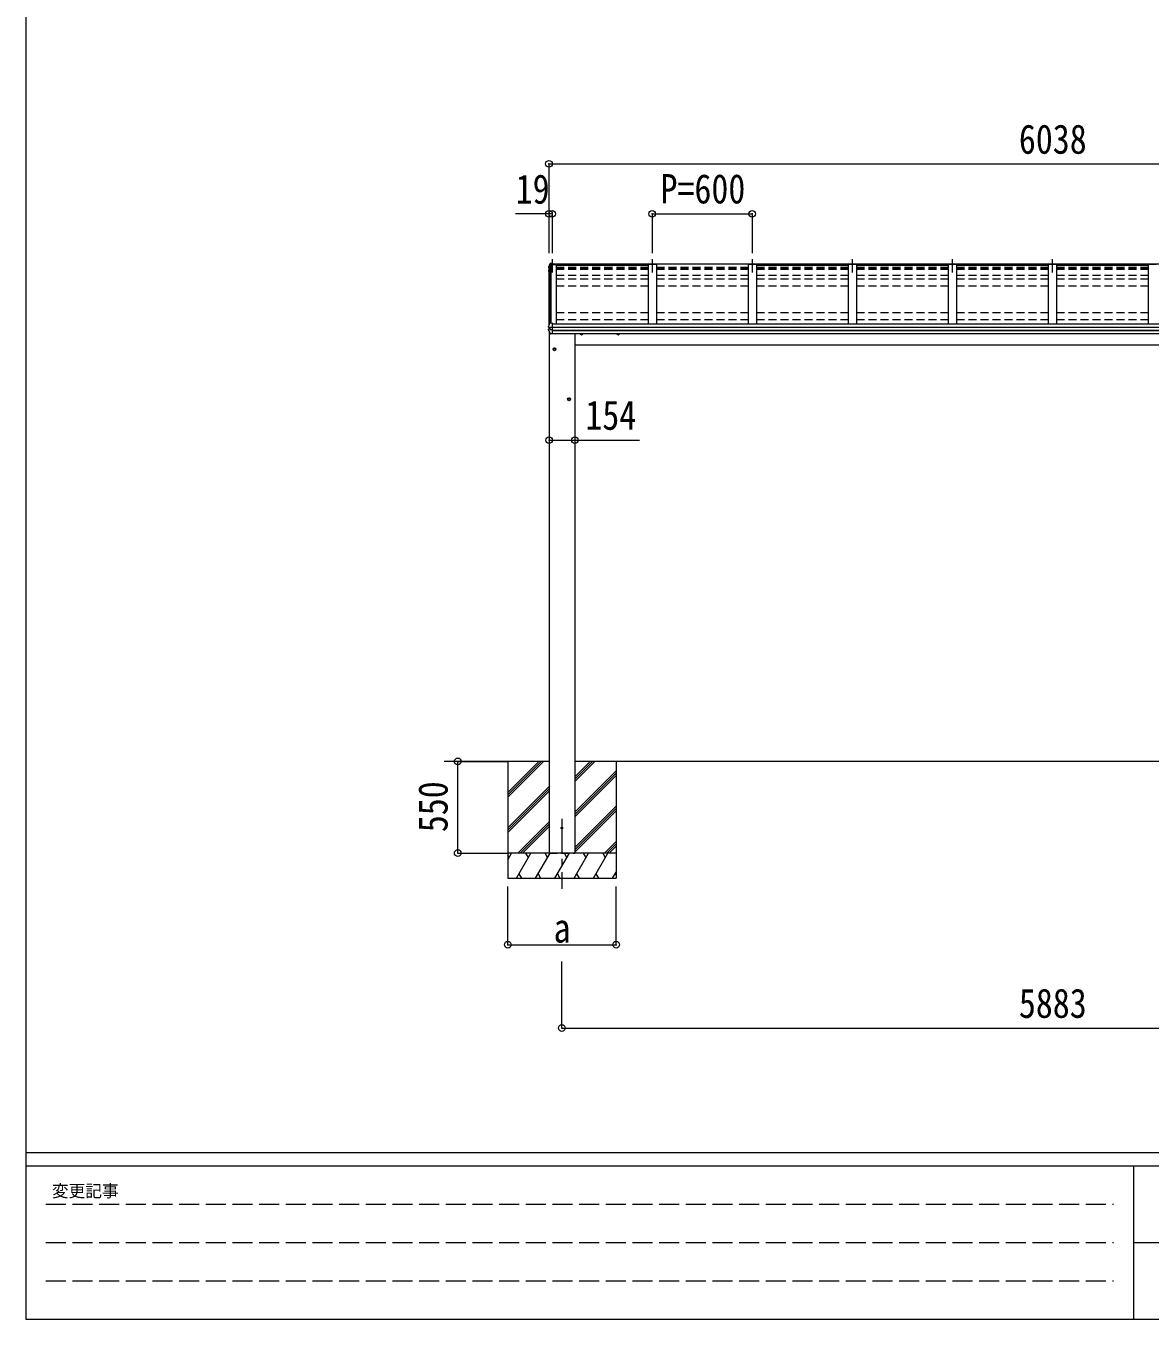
# Model space of a CAD drawing. Units: millimetres at full size, sheet at 1:40; some dimension numbers follow another scale. Extents: x -11243 to 11243, y -7760 to 7760.
# Drawn here: x -11243 to -4498, y -7760 to 0 of the extents above; entities that cross this region are included whole.
import ezdxf
from ezdxf.enums import TextEntityAlignment as Align

# ---------------------------------------------------------------- set-up
doc = ezdxf.new("R2010")
doc.units = ezdxf.units.MM
doc.header["$LTSCALE"] = 40
doc.header["$PDMODE"] = 32
doc.header["$PDSIZE"] = 40
for name, pattern in [('CHAIN1', [8, 5, -1, 1, -1]), ('DASHED1', [1.8, 1.2, -0.6]), ('DASHED3', [4, 3, -1])]:
    doc.linetypes.add(name, pattern=pattern)
for name, color, linetype, lineweight in [('0-0_0', 7, 'Continuous', 9), ('0-1_本体', 5, 'CHAIN1', 9), ('0-3_ELV2', 4, 'Continuous', 9), ('0-6_OTH_LINE', 6, 'Continuous', 9), ('F-0_240', 7, 'Continuous', 9)]:
    doc.layers.add(name, color=color, linetype=linetype, lineweight=lineweight)
doc.styles.add('ＭＳ ゴシック', font='')
doc.styles.get('ＭＳ ゴシック').set_extended_font_data('MS Gothic')

msp = doc.modelspace()

# ---------------------------------------------------------------- linework, layer by layer
at = {"layer": '0-0_0'}
for p, q in [((-8103.76, -4413.22), (-8733.37, -4413.22)), ((-8351.76, -4413.22), (-8351.76, -5113.22)), ((-8351.76, -4599.2), (-8165.78, -4413.22)), ((-8351.76, -4613.34), (-8151.64, -4413.22)), ((-8351.76, -4627.48), (-8137.49, -4413.22)), ((-8351.76, -4415.35), (-8349.63, -4413.22)), ((-2220.76, -4413.22), (-7949.76, -4413.22)), ((-7949.76, -4533.85), (-7829.13, -4413.22)), ((-7949.76, -4519.71), (-7843.27, -4413.22)), ((-7949.76, -4505.57), (-7857.41, -4413.22)), ((-7701.76, -4413.22), (-7701.76, -5113.22)), ((-7949.76, -4717.7), (-7701.76, -4469.7)), ((-7949.76, -4731.84), (-7701.76, -4483.84)), ((-7949.76, -4745.98), (-7701.76, -4497.99)), ((-8351.76, -4811.33), (-8103.76, -4563.33)), ((-8351.76, -4825.47), (-8103.76, -4577.48)), ((-8351.76, -4839.62), (-8103.76, -4591.62)), ((-7949.76, -4929.83), (-7701.76, -4681.83)), ((-7949.76, -4943.97), (-7701.76, -4695.97)), ((-7949.76, -4958.12), (-7701.76, -4710.12)), ((-8291.52, -4963.22), (-8103.76, -4775.46)), ((-8277.38, -4963.22), (-8103.76, -4789.61)), ((-8263.23, -4963.22), (-8103.76, -4803.75)), ((-7701.76, -4963.22), (-8351.76, -4963.22)), ((-8351.76, -5003.32), (-8328.61, -4963.22)), ((-8299.74, -5113.22), (-8213.14, -4963.22)), ((-8228.14, -4989.2), (-8243.14, -4963.22)), ((-8184.27, -5113.22), (-8097.67, -4963.22)), ((-8112.67, -4989.2), (-8127.67, -4963.22)), ((-8068.8, -5113.22), (-7982.2, -4963.22)), ((-7997.2, -4989.2), (-8012.2, -4963.22)), ((-7953.33, -5113.22), (-7866.73, -4963.22)), ((-7881.73, -4989.2), (-7896.73, -4963.22)), ((-7837.86, -5113.22), (-7751.26, -4963.22)), ((-7781.26, -4963.22), (-7766.26, -4989.2)), ((-7771.02, -4963.22), (-7701.76, -4893.96)), ((-7756.88, -4963.22), (-7701.76, -4908.11)), ((-7742.73, -4963.22), (-7701.76, -4922.25)), ((-8343.61, -4989.2), (-8351.76, -4975.09)), ((-8351.76, -5113.22), (-7701.76, -5113.22)), ((-8284.74, -5087.24), (-8269.74, -5113.22)), ((-8169.27, -5087.24), (-8154.27, -5113.22)), ((-8053.8, -5087.24), (-8038.8, -5113.22)), ((-7938.33, -5087.24), (-7923.33, -5113.22)), ((-7822.86, -5087.24), (-7807.86, -5113.22)), ((-7722.39, -5113.22), (-7701.76, -5077.48)), ((-7707.39, -5087.24), (-7701.76, -5097))]:
    msp.add_line(p, q, dxfattribs=at)
at = {"layer": '0-0_0', "linetype": 'DASHED1'}
msp.add_line((-8103.76, -4963.22), (-7949.76, -4963.22), dxfattribs=at)
at = {"layer": '0-1_本体'}
for p, q in [((-8085.26, -1400.24), (-8085.26, -1479.49)), ((-7485.26, -1400.24), (-7485.26, -1479.49)), ((-6885.26, -1400.24), (-6885.26, -1479.49)), ((-6285.26, -1400.24), (-6285.26, -1479.49)), ((-5685.26, -1400.24), (-5685.26, -1479.49)), ((-5085.26, -1400.24), (-5085.26, -1479.49)), ((-8026.76, -4757.28), (-8026.76, -5178.35))]:
    msp.add_line(p, q, dxfattribs=at)
at = {"layer": '0-3_ELV2'}
for p, q in [((-8107.14, -1466.24), (-8107.14, -1470.28)), ((-8107.09, -1465.9), (-8107.1, -1465.97)), ((-8106.73, -1447.29), (-8106.73, -1451.31)), ((-8104.26, -1468.66), (-8106.08, -1469.01)), ((-8105.68, -1452.58), (-8104.26, -1452.86)), ((-8104.26, -1464.64), (-8105.4, -1464.78)), ((-8105.11, -1470.35), (-8104.26, -1470.18)), ((-8104.26, -1450.99), (-8104.83, -1450.88)), ((-8104.26, -1451.33), (-8104.83, -1451.22)), ((-8104.26, -1449.96), (-8097.14, -1431.4)), ((-8104.26, -1449.96), (-8104.26, -1794.23)), ((-8097.43, -1431.24), (-8096.24, -1431.18)), ((-8097.26, -1431.72), (-8097.26, -1779.72)), ((-8097.14, -1431.4), (-8060.26, -1431.4)), ((-8096.09, -1430.97), (-8096.46, -1428.49)), ((-8096.24, -1431.18), (-8096.46, -1429.7)), ((-8082.26, -1425.26), (-8096.42, -1426.04)), ((-8085.26, -1430.36), (-8096.09, -1430.97)), ((-8096.09, -1430.97), (-8096.09, -1431.4)), ((-8096.09, -1431.35), (-8085.26, -1431.35)), ((-8091.56, -1785.08), (-8091.56, -1431.4)), ((-8085.26, -1428.12), (-8085.26, -1431.35)), ((-8085.26, -1428.12), (-8082.26, -1428.12)), ((-8082.26, -1428.12), (-8082.26, -1425.27)), ((-8060.26, -1431.4), (-8060.26, -1787.66)), ((-8060.26, -1436.8), (-7510.26, -1436.8)), ((-7460.26, -1431.4), (-7510.26, -1431.4)), ((-7510.26, -1431.4), (-7510.26, -1787.66)), ((-7460.26, -1431.4), (-7460.26, -1787.66)), ((-6860.26, -1431.4), (-6910.26, -1431.4)), ((-6910.26, -1431.4), (-6910.26, -1787.66)), ((-6860.26, -1431.4), (-6860.26, -1787.66)), ((-6860.26, -1436.8), (-6310.26, -1436.8)), ((-6260.26, -1431.4), (-6310.26, -1431.4)), ((-6310.26, -1431.4), (-6310.26, -1787.66)), ((-6260.26, -1431.4), (-6260.26, -1787.66)), ((-6260.26, -1436.8), (-5710.26, -1436.8)), ((-5660.26, -1431.4), (-5710.26, -1431.4)), ((-5710.26, -1431.4), (-5710.26, -1787.66)), ((-5660.26, -1431.4), (-5660.26, -1787.66)), ((-5660.26, -1436.8), (-5110.26, -1436.8)), ((-5060.26, -1431.4), (-5110.26, -1431.4)), ((-5110.26, -1431.4), (-5110.26, -1787.66)), ((-5060.26, -1431.4), (-5060.26, -1787.66)), ((-5060.26, -1436.8), (-4510.26, -1436.8)), ((-4460.26, -1431.4), (-4510.26, -1431.4)), ((-4510.26, -1431.4), (-4510.26, -1787.66)), ((-8082.26, -1848.11), (-8082.26, -1784.63)), ((-8107.3, -1826.58), (-8107.3, -1820.05)), ((-8106.83, -1808.02), (-8106.83, -1801.52)), ((-8099.26, -1817.67), (-8106.49, -1819.07)), ((-8105.96, -1809.02), (-8106.03, -1809)), ((-8105.96, -1809.02), (-8105.96, -1809.01)), ((-8098.71, -1809.95), (-8105.08, -1809.16)), ((-8104.26, -1809.26), (-8104.26, -1818.64)), ((-8103.76, -1832.73), (-8103.76, -4963.22)), ((-8099.26, -1809.88), (-8099.26, -1823.68)), ((-8082.26, -1809.95), (-8097.05, -1810.04)), ((-8082.26, -1823.8), (-8097.05, -1823.6)), ((-8094.64, -1847.02), (-8094.62, -1847.04)), ((-8082.26, -1848.11), (-8093.85, -1847.48)), ((-8082.26, -1787.66), (-2088.26, -1787.66)), ((-8082.26, -1807.19), (-2088.26, -1807.19)), ((-8082.26, -1808.09), (-2088.26, -1808.09)), ((-8082.26, -1825.33), (-2088.26, -1825.33)), ((-8082.26, -1827.29), (-2088.26, -1827.29)), ((-8082.26, -1845.32), (-2088.26, -1845.32)), ((-7949.76, -1845.32), (-7949.76, -4963.22)), ((-7949.76, -1913.22), (-2220.76, -1913.22))]:
    msp.add_line(p, q, dxfattribs=at)
at = {"layer": '0-3_ELV2', "linetype": 'DASHED1'}
for p, q in [((-8060.26, -1446.92), (-7510.26, -1446.92)), ((-8060.26, -1451.77), (-7510.26, -1451.77)), ((-8060.26, -1453.3), (-7510.26, -1453.3)), ((-8060.26, -1455.26), (-7510.26, -1455.26)), ((-8060.26, -1459.03), (-7510.26, -1459.03)), ((-7460.26, -1446.92), (-6910.26, -1446.92)), ((-7460.26, -1451.77), (-6910.26, -1451.77)), ((-7460.26, -1453.3), (-6910.26, -1453.3)), ((-7460.26, -1455.26), (-6910.26, -1455.26)), ((-7460.26, -1459.03), (-6910.26, -1459.03)), ((-6860.26, -1446.92), (-6310.26, -1446.92)), ((-6860.26, -1451.77), (-6310.26, -1451.77)), ((-6860.26, -1453.3), (-6310.26, -1453.3)), ((-6860.26, -1455.26), (-6310.26, -1455.26)), ((-6860.26, -1459.03), (-6310.26, -1459.03)), ((-6260.26, -1446.92), (-5710.26, -1446.92)), ((-6260.26, -1451.77), (-5710.26, -1451.77)), ((-6260.26, -1453.3), (-5710.26, -1453.3)), ((-6260.26, -1455.26), (-5710.26, -1455.26)), ((-6260.26, -1459.03), (-5710.26, -1459.03)), ((-5660.26, -1446.92), (-5110.26, -1446.92)), ((-5660.26, -1451.77), (-5110.26, -1451.77)), ((-5660.26, -1453.3), (-5110.26, -1453.3)), ((-5660.26, -1455.26), (-5110.26, -1455.26)), ((-5660.26, -1459.03), (-5110.26, -1459.03)), ((-5060.26, -1446.92), (-4510.26, -1446.92)), ((-5060.26, -1451.77), (-4510.26, -1451.77)), ((-5060.26, -1453.3), (-4510.26, -1453.3)), ((-5060.26, -1455.26), (-4510.26, -1455.26)), ((-5060.26, -1459.03), (-4510.26, -1459.03)), ((-8060.26, -1496.34), (-7510.26, -1496.34)), ((-8060.26, -1517.5), (-7510.26, -1517.5)), ((-7460.26, -1496.34), (-6910.26, -1496.34)), ((-7460.26, -1517.5), (-6910.26, -1517.5)), ((-6860.26, -1496.34), (-6310.26, -1496.34)), ((-6860.26, -1517.5), (-6310.26, -1517.5)), ((-6260.26, -1496.34), (-5710.26, -1496.34)), ((-6260.26, -1517.5), (-5710.26, -1517.5)), ((-5660.26, -1496.34), (-5110.26, -1496.34)), ((-5660.26, -1517.5), (-5110.26, -1517.5)), ((-5060.26, -1496.34), (-4510.26, -1496.34)), ((-5060.26, -1517.5), (-4510.26, -1517.5)), ((-8060.26, -1560.01), (-7510.26, -1560.01)), ((-7460.26, -1560.01), (-6910.26, -1560.01)), ((-6860.26, -1560.01), (-6310.26, -1560.01)), ((-6260.26, -1560.01), (-5710.26, -1560.01)), ((-5660.26, -1560.01), (-5110.26, -1560.01)), ((-5060.26, -1560.01), (-4510.26, -1560.01)), ((-8060.26, -1720.29), (-7510.26, -1720.29)), ((-8060.26, -1762.8), (-7510.26, -1762.8)), ((-7460.26, -1720.29), (-6910.26, -1720.29)), ((-7460.26, -1762.8), (-6910.26, -1762.8)), ((-6860.26, -1720.29), (-6310.26, -1720.29)), ((-6860.26, -1762.8), (-6310.26, -1762.8)), ((-6260.26, -1720.29), (-5710.26, -1720.29)), ((-6260.26, -1762.8), (-5710.26, -1762.8)), ((-5660.26, -1720.29), (-5110.26, -1720.29)), ((-5660.26, -1762.8), (-5110.26, -1762.8)), ((-5060.26, -1720.29), (-4510.26, -1720.29)), ((-5060.26, -1762.8), (-4510.26, -1762.8))]:
    msp.add_line(p, q, dxfattribs=at)
at = {"layer": '0-3_ELV2'}
for points in [[(-8107.1, -1465.92), (-8107.13, -1466.09), (-8107.13, -1466.23)], [(-8106.96, -1470.93), (-8105.5, -1473.47), (-8104.26, -1475.59)], [(-8099.07, -1427.24), (-8103.31, -1437.86), (-8106.66, -1446.8), (-8106.72, -1447.07), (-8106.73, -1447.13)], [(-8106.73, -1447.13), (-8106.73, -1447.24), (-8106.73, -1447.3)], [(-8099.07, -1430.81), (-8100.06, -1433.3), (-8101.04, -1435.8), (-8102.01, -1438.3), (-8102.97, -1440.81), (-8103.91, -1443.32), (-8104.84, -1445.83), (-8105.76, -1448.35), (-8106.66, -1450.88)], [(-8082.26, -1427.7), (-8096.46, -1428.49), (-8096.46, -1429.7), (-8097.58, -1429.75)], [(-8096.16, -1431.4), (-8096.24, -1430.83), (-8096.24, -1431.18)], [(-8085.26, -1431.4), (-8085.26, -1428.13), (-2085.26, -1428.13)], [(-8098.9, -1780.38), (-8099.93, -1782.96), (-8100.95, -1785.55), (-8101.96, -1788.14), (-8102.95, -1790.74), (-8103.93, -1793.34), (-8104.89, -1795.95), (-8105.84, -1798.57), (-8106.77, -1801.18)], [(-8082.26, -1784.63), (-8096.26, -1785.31), (-8096.26, -1779.66), (-8098.02, -1779.76)], [(-8106.77, -1801.18), (-8106.82, -1801.39), (-8106.83, -1801.52)], [(-8103.48, -1809.24), (-8104.72, -1809.2), (-8105.96, -1809.01)], [(-8098.71, -1809.95), (-8098.46, -1809.98), (-8098.31, -1809.99)], [(-7909.26, -1853.02), (-7915.76, -1849.26), (-7915.76, -1845.32)], [(-7909.26, -1853.02), (-7902.76, -1849.26), (-7902.76, -1845.32)], [(-7689.27, -1853.02), (-7695.77, -1849.26), (-7695.77, -1845.32)], [(-7689.27, -1853.02), (-7682.77, -1849.26), (-7682.77, -1845.32)], [(-8070.76, -1948.02), (-8077.26, -1944.26), (-8077.26, -1936.76), (-8070.76, -1933.01)], [(-8070.76, -1948.02), (-8064.26, -1944.26), (-8064.26, -1936.76), (-8070.76, -1933.01)], [(-7983.76, -2248.02), (-7990.26, -2244.26), (-7990.26, -2236.76), (-7983.76, -2233.01)], [(-7983.76, -2248.02), (-7977.26, -2244.26), (-7977.26, -2236.76), (-7983.76, -2233.01)]]:
    msp.add_lwpolyline(points, dxfattribs=at)
for centre, radius in [((-8070.76, -1940.51), 8.5), ((-8070.76, -1940.51), 7.7), ((-8070.76, -1940.51), 6.5), ((-7983.76, -2240.51), 8.5), ((-7983.76, -2240.51), 7.7), ((-7983.76, -2240.51), 6.5), ((-8026.76, -4813.22), 5)]:
    msp.add_circle(centre, radius, dxfattribs=at)
for centre, radius, start, end in [((-8105.84, -1470.28), 1.3, 100.8784, 209.72862), ((-8105.83, -1466.19), 1.3, 99.76805, 169.97457), ((-8105.44, -1451.31), 1.3, 160.55137, 259.11062), ((-8105.38, -1467.12), 2.32, 92.65141, 119.69627), ((-8105.06, -1470.64), 0.299, 100.87832, 209.80871), ((-7672.5, -1222.03), 499.04, 209.85327, 210.09589), ((-7672.5, -1222.38), 499.04, 209.85327, 210.09589), ((-8104.77, -1450.93), 0.299, 160.48478, 259.11069), ((-7635.32, -1617.81), 498.52, 158.04646, 160.43093), ((-8104.77, -1450.58), 0.3, 212.93591, 259.04607), ((-8097.49, -1431.45), 1.7, 92.9577, 157.99775), ((-8096.84, -1428.62), 2.62, 80.76, 148.16555), ((-8097.42, -1431.54), 0.3, 92.95769, 158.00506), ((-8097.97, -1780.76), 1, 92.95955, 157.94622), ((-8106.3, -1820.05), 0.998, 100.914, 179.94879), ((-8106.3, -1826.58), 1, 180, 210.67851), ((-7712.36, -1592.87), 459.05, 210.67556, 213.61643), ((-8105.83, -1808.02), 1, 180, 258.54639), ((-8099.6, -1807.32), 16.37, 271.41275, 274.51688), ((-8093.79, -1846.48), 1, 213.61937, 266.89265), ((-7909.26, -1845.51), 8.5, 178.68482, 1.31518), ((-7909.26, -1845.51), 7.7, 178.54815, 1.45185), ((-7909.26, -1845.51), 6.5, 178.27991, 1.72009), ((-7689.27, -1845.51), 8.5, 178.68472, 1.31528), ((-7689.27, -1845.51), 7.7, 178.54804, 1.45196), ((-7689.27, -1845.51), 6.5, 178.27976, 1.72024)]:
    msp.add_arc(centre, radius, start, end, dxfattribs=at)
for centre, major_axis, ratio, start_param, end_param in [((-8098.26, -1823.48), (1, 0.195), 0.067217, 3.1284981, 3.4826308), ((-8098.41, -1802.43), (9.96, -2.12), 0.734427, 4.8771941, 5.0024979), ((-8098.41, -1831.2), (9.97, 1.96), 0.736539, 1.29146, 1.4167637)]:
    msp.add_ellipse(centre, major_axis=major_axis, ratio=ratio, start_param=start_param, end_param=end_param, dxfattribs=at)
at = {"layer": '0-6_OTH_LINE'}
for p, q in [((-8104.26, -828.13), (-8104.26, -1363.59)), ((-8104.26, -828.13), (-2066.26, -828.13)), ((-8104.26, -1128.13), (-8304.48, -1128.13)), ((-8104.26, -1128.13), (-8104.26, -1363.59)), ((-8085.26, -1128.13), (-8104.26, -1128.13)), ((-8085.26, -1128.13), (-8085.26, -1363.59)), ((-7485.26, -1128.13), (-7485.26, -1363.59)), ((-7485.26, -1128.13), (-6885.26, -1128.13)), ((-6885.26, -1128.13), (-6885.26, -1363.59)), ((-8103.76, -2485.91), (-7949.76, -2485.91)), ((-8651.76, -4413.22), (-8352.76, -4413.22)), ((-8651.76, -4963.22), (-8651.76, -4413.22)), ((-8651.76, -4963.22), (-8352.76, -4963.22)), ((-8351.76, -5513.2), (-8351.76, -5163.22)), ((-7701.76, -5513.2), (-7701.76, -5163.22)), ((-8351.76, -5513.2), (-7701.76, -5513.2)), ((-8026.76, -6013.22), (-8026.76, -5613.22)), ((-8026.76, -6013.22), (-2143.76, -6013.22))]:
    msp.add_line(p, q, dxfattribs=at)
at = {"layer": '0-6_OTH_LINE', "lineweight": 18}
msp.add_line((-7949.76, -2485.91), (-7560.56, -2485.91), dxfattribs=at)
at = {"layer": '0-6_OTH_LINE'}
for p in [(-8104.26, -828.13), (-8104.26, -1128.13), (-8085.26, -1128.13), (-7485.26, -1128.13), (-6885.26, -1128.13), (-8103.76, -2485.91), (-7949.76, -2485.91), (-8651.76, -4413.22), (-8651.76, -4963.22), (-8351.76, -5513.2), (-7701.76, -5513.2), (-8026.76, -6013.22)]:
    msp.add_point(p, dxfattribs=at)
at = {"layer": 'F-0_240', "color": 5}
for p, q in [((-11242.74, 7760), (-11242.74, -7760)), ((-11242.74, -6760), (10677.26, -6760)), ((-11242.74, -6840), (7121.58, -6840)), ((-4598.42, -6840), (-4598.42, -7760)), ((-4598.42, -7300), (3601.58, -7300)), ((-11242.74, -7760), (10677.26, -7760))]:
    msp.add_line(p, q, dxfattribs=at)
at = {"layer": 'F-0_240', "color": 4, "linetype": 'DASHED3'}
for p, q in [((-11122.75, -7070), (-4718.42, -7070)), ((-11122.75, -7300), (-4718.42, -7300)), ((-11122.75, -7530), (-4718.42, -7530))]:
    msp.add_line(p, q, dxfattribs=at)

# ---------------------------------------------------------------- texts
at = {"layer": '0-6_OTH_LINE', "color": 7, "style": 'ＭＳ ゴシック', "width": 0.85}
for s, p in [('6038', (-5285.26, -820.13)), ('19', (-8304.16, -1119.71)), ('P=600', (-7435.26, -1118.13)), ('154', (-7886.26, -2476.48)), ('a', (-8076.76, -5553.2)), ('5883', (-5285.26, -6005.22))]:
    msp.add_text(s, height=176, dxfattribs=at).set_placement(p, align=Align.BOTTOM_LEFT)
msp.add_text('550', height=176, rotation=90, dxfattribs=at).set_placement((-8659.76, -4838.22), align=Align.BOTTOM_LEFT)
at = {"layer": 'F-0_240', "style": 'ＭＳ ゴシック'}
msp.add_text('変更記事', height=73.31, dxfattribs=at).set_placement((-11086.44, -7050), align=Align.BOTTOM_LEFT)

doc.saveas('drawing.dxf')
